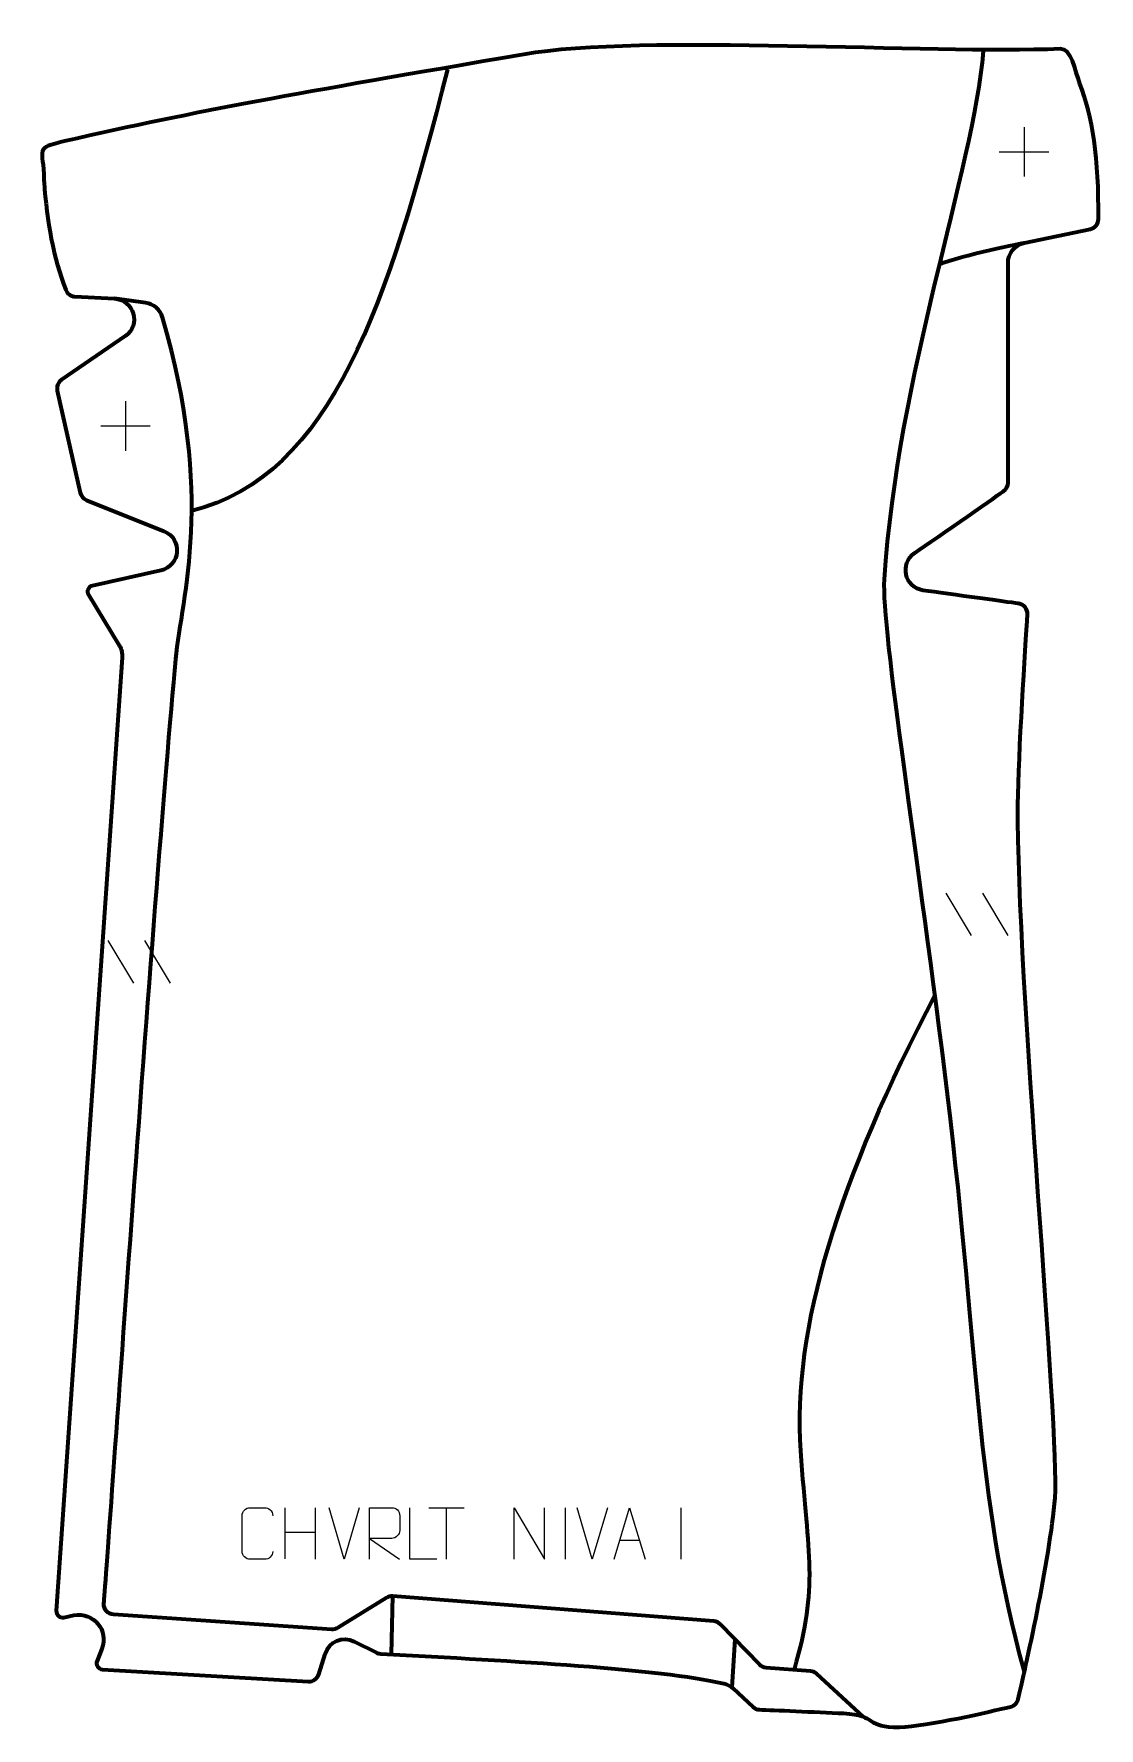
# Model space of a CAD drawing. Header units: millimetres. Extents: x -260 to 256, y -424 to 396.
import ezdxf

# ---------------------------------------------------------------- set-up
doc = ezdxf.new("R2010")
doc.units = ezdxf.units.MM
doc.header["$MEASUREMENT"] = 0
for name, color, linetype in [('layer 1', 7, 'Continuous'), ('layer 2', 7, 'Continuous'), ('layer 3', 7, 'Continuous')]:
    doc.layers.add(name, color=color, linetype=linetype)

msp = doc.modelspace()

# ---------------------------------------------------------------- linework, layer by layer
at = {"layer": 'layer 1', "color": 250, "lineweight": 9}
for points in [[(219.3696, 350.8224), (219.3696, 350.8224), (219.3696, 326.8445), (219.3696, 326.8445)], [(207.3807, 338.8334), (207.3807, 338.8334), (231.3586, 338.8334), (231.3586, 338.8334)], [(-215.253, 218.1779), (-215.253, 218.1779), (-215.253, 194.2), (-215.253, 194.2)], [(-227.2419, 206.1889), (-227.2419, 206.1889), (-203.264, 206.1889), (-203.264, 206.1889)], [(181.4375, -19.9001), (181.4375, -19.9001), (193.8018, -40.4444), (193.8018, -40.4444)], [(199.1674, -19.9001), (199.1674, -19.9001), (211.5317, -40.4444), (211.5317, -40.4444)], [(-223.8105, -42.8723), (-223.8105, -42.8723), (-211.4462, -63.4166), (-211.4462, -63.4166)], [(-206.0806, -42.8723), (-206.0806, -42.8723), (-193.7163, -63.4166), (-193.7163, -63.4166)], [(-138.1475, -317.3364), (-138.1475, -317.3364), (-138.1475, -342.1139), (-138.1475, -342.1139)], [(-123.5042, -317.3364), (-123.5042, -317.3364), (-123.5042, -342.2899), (-123.5042, -342.2899)], [(-109.482, -342.29), (-109.482, -342.29), (-116.8038, -317.3364), (-116.8038, -317.3364)], [(-102.1601, -317.3364), (-102.1601, -317.3364), (-109.4819, -342.29), (-109.4819, -342.29)], [(-68.461, -317.3563), (-68.461, -317.3563), (-51.4738, -317.3563), (-51.4738, -317.3563)], [(-59.9672, -342.2863), (-59.9672, -342.2863), (-59.9672, -317.3328), (-59.9672, -317.3328)], [(-2.64, -317.3225), (-2.64, -317.3225), (-2.64, -342.2966), (-2.64, -342.2966)], [(10.518, -342.29), (10.518, -342.29), (3.1962, -317.3364), (3.1962, -317.3364)], [(17.8399, -317.3364), (17.8399, -317.3364), (10.5181, -342.29), (10.5181, -342.29)], [(53.36, -317.3225), (53.36, -317.3225), (53.36, -342.2966), (53.36, -342.2966)], [(-138.1475, -329.2187), (-138.1475, -329.2187), (-123.5042, -329.2183), (-123.5042, -329.2183)], [(23.8811, -333.0333), (23.8811, -333.0333), (33.3768, -333.0333), (33.3768, -333.0333)]]:
    msp.add_open_spline(points, degree=3, dxfattribs=at)
for points, knots in [([(-144.0032, -338.472), (-144.143, -340.7954), (-145.8202, -342.275), (-147.9679, -342.2858), (-147.9679, -342.2858), (-150.2998, -342.2854), (-152.6317, -342.2854), (-154.9632, -342.2858), (-154.9632, -342.2858), (-156.8882, -342.3912), (-158.8603, -340.5067), (-158.8491, -338.4894), (-158.8491, -338.4894), (-158.8487, -332.7193), (-158.8487, -326.9496), (-158.8491, -321.1803), (-158.8491, -321.1803), (-158.8449, -319.0422), (-157.0982, -317.323), (-154.9458, -317.3365), (-154.9458, -317.3365), (-152.6201, -317.3365), (-150.294, -317.3365), (-147.9679, -317.3365), (-147.9679, -317.3365), (-146.0213, -317.301), (-144.0299, -318.7925), (-144.0032, -321.2301)], [0, 0, 0, 0, 0.125, 0.125, 0.125, 0.125, 0.25, 0.25, 0.25, 0.25, 0.375, 0.375, 0.375, 0.375, 0.5, 0.5, 0.5, 0.5, 0.625, 0.625, 0.625, 0.625, 0.75, 0.75, 0.75, 0.75, 1, 1, 1, 1]), ([(-97.2995, -342.2863), (-97.2995, -342.2863), (-97.2995, -317.3328), (-97.2995, -317.3328), (-97.2995, -317.3328), (-93.7047, -317.3328), (-90.1092, -317.3328), (-86.514, -317.3328), (-86.514, -317.3328), (-84.1887, -317.3705), (-82.6314, -318.8605), (-82.6355, -321.2269), (-82.6355, -321.2269), (-82.6359, -323.2624), (-82.6359, -326.3218), (-82.6355, -328.3578), (-82.6355, -328.3578), (-82.642, -330.2333), (-84.4543, -332.1751), (-86.4638, -332.1942), (-86.4638, -332.1942), (-86.4638, -332.1942), (-97.2995, -332.1942), (-97.2995, -332.1942), (-97.2995, -332.1942), (-97.2995, -332.1942), (-82.6448, -342.2863), (-82.6448, -342.2863)], [0, 0, 0, 0, 0.125, 0.125, 0.125, 0.125, 0.25, 0.25, 0.25, 0.25, 0.375, 0.375, 0.375, 0.375, 0.5, 0.5, 0.5, 0.5, 0.625, 0.625, 0.625, 0.625, 0.75, 0.75, 0.75, 0.75, 1, 1, 1, 1]), ([(-64.7119, -342.2901), (-64.7119, -342.2901), (-77.661, -342.2901), (-77.661, -342.2901), (-77.661, -342.2901), (-77.661, -342.2901), (-77.661, -317.3365), (-77.661, -317.3365)], [0, 0, 0, 0, 0.33333333, 0.33333333, 0.33333333, 0.33333333, 1, 1, 1, 1]), ([(-27.2948, -342.2863), (-27.2948, -342.2863), (-27.2948, -317.3328), (-27.2948, -317.3328), (-27.2948, -317.3328), (-27.2948, -317.3328), (-12.64, -342.2863), (-12.64, -342.2863), (-12.64, -342.2863), (-12.64, -342.2863), (-12.64, -317.3328), (-12.64, -317.3328)], [0, 0, 0, 0, 0.25, 0.25, 0.25, 0.25, 0.5, 0.5, 0.5, 0.5, 1, 1, 1, 1]), ([(21.1585, -342.2827), (21.1585, -342.2827), (28.5295, -317.3292), (28.5295, -317.3292), (28.5295, -317.3292), (28.5295, -317.3292), (36.0994, -342.2827), (36.0994, -342.2827)], [0, 0, 0, 0, 0.33333333, 0.33333333, 0.33333333, 0.33333333, 1, 1, 1, 1])]:
    msp.add_open_spline(points, degree=3, knots=knots, dxfattribs=at)
at = {"layer": 'layer 2', "color": 12, "lineweight": 200}
msp.add_open_spline([(-126.8518, -401.4103), (-126.8518, -401.4103), (-226.4025, -395.557), (-226.4025, -395.557), (-226.4025, -395.557), (-228.4465, -395.4367), (-229.7722, -393.3504), (-229.0116, -391.4503), (-229.0116, -391.4503), (-229.0116, -391.4503), (-226.6833, -385.6319), (-226.6833, -385.6319), (-226.6833, -385.6319), (-223.1477, -376.7973), (-230.8189, -367.563), (-240.1573, -369.4119), (-240.1573, -369.4119), (-240.1573, -369.4119), (-245.1247, -370.3958), (-245.1247, -370.3958), (-245.1247, -370.3958), (-247.0629, -370.7796), (-248.8367, -369.2179), (-248.7005, -367.2476), (-248.7005, -367.2476), (-248.7005, -367.2476), (-216.8295, 94.028), (-216.8295, 94.028), (-216.8295, 94.028), (-216.687, 96.0896), (-217.1876, 98.1453), (-218.2625, 99.9109), (-218.2625, 99.9109), (-218.2625, 99.9109), (-233.1557, 124.3831), (-233.1557, 124.3831), (-233.1557, 124.3831), (-234.2238, 126.1385), (-233.2495, 128.4231), (-231.2429, 128.8687), (-231.2429, 128.8687), (-231.2429, 128.8687), (-198.212, 136.2005), (-198.212, 136.2005), (-198.212, 136.2005), (-188.6186, 138.3298), (-187.5309, 151.5653), (-196.6481, 155.2306), (-196.6481, 155.2306), (-196.6481, 155.2306), (-234.1036, 170.2897), (-234.1036, 170.2897), (-234.1036, 170.2897), (-235.629, 170.9029), (-236.7554, 172.2265), (-237.1163, 173.8298), (-237.1163, 173.8298), (-237.1163, 173.8298), (-248.2288, 223.2272), (-248.2288, 223.2272), (-248.2288, 223.2272), (-248.6769, 225.219), (-247.8676, 227.2831), (-246.1848, 228.4406), (-246.1848, 228.4406), (-246.1848, 228.4406), (-215.4731, 249.5624), (-215.4731, 249.5624), (-215.4731, 249.5624), (-207.6026, 254.9755), (-211.0813, 267.2821), (-220.6222, 267.7781), (-220.6222, 267.7781), (-220.6222, 267.7781), (-239.729, 268.7718), (-239.729, 268.7718), (-239.729, 268.7718), (-241.7028, 268.8745), (-243.4222, 270.1333), (-244.1391, 271.9741), (-244.1391, 271.9741), (-250.1078, 287.302), (-253.3297, 304.9883), (-254.6213, 324.332), (-254.6213, 324.332), (-254.6433, 324.6616), (-254.7387, 325.0028), (-254.7423, 325.3666), (-254.7423, 325.3666), (-254.8924, 340.6104), (-259.5426, 340.5222), (-244.7527, 343.9128), (-244.7527, 343.9128), (-178.5591, 359.0895), (-135.3525, 366.5117), (-22.6422, 385.9756), (-22.6422, 385.9756), (34.8133, 395.8976), (173.8267, 385.9959), (236.7828, 388.6182), (236.7828, 388.6182), (242.5906, 388.8601), (243.6906, 378.5385), (246.3773, 371.7186), (246.3773, 371.7186), (252.3347, 356.5966), (255.6323, 335.3758), (255.3022, 306.3022), (255.3022, 306.3022), (255.2754, 303.9456), (253.6138, 301.9228), (251.3034, 301.4504), (251.3034, 301.4504), (251.3034, 301.4504), (219.5721, 294.7589), (219.5721, 294.7589), (219.5721, 294.7589), (214.9176, 293.8071), (211.5761, 289.7145), (211.5761, 284.9661), (211.5761, 284.9661), (211.5761, 284.9661), (211.5761, 178.7042), (211.5761, 178.7042), (211.5761, 178.7042), (211.5761, 177.039), (210.746, 175.4837), (209.3631, 174.5552), (209.3631, 174.5552), (209.3631, 174.5552), (177.2624, 152.1224), (166.4826, 144.7603), (166.4826, 144.7603), (158.9459, 139.6132), (161.5381, 127.8802), (170.572, 126.5781), (170.572, 126.5781), (182.099, 124.9165), (216.7178, 120.2013), (216.7178, 120.2013), (216.7178, 120.2013), (219.2631, 119.8192), (221.1028, 117.5713), (220.9688, 115.0021), (220.9688, 115.0021), (220.1581, 99.4453), (216.5506, 46.8179), (216.3841, 23.1246), (216.3841, 23.1246), (215.7861, -61.6998), (236.8519, -280.4397), (234.3133, -312.59), (234.3133, -312.59), (231.9264, -342.8125), (219.5884, -396.7448), (216.4917, -409.9613), (216.4917, -409.9613), (216.0616, -411.7968), (214.6354, -413.2308), (212.8009, -413.67), (212.8009, -413.67), (203.1736, -415.9765), (172.7726, -423.0253), (159.0231, -423.4684), (159.0231, -423.4684), (142.5675, -423.999), (148.5297, -417.6321), (132.0737, -416.8366), (132.0737, -416.8366), (118.1573, -416.1631), (97.8889, -415.3006), (91.3475, -415.0501), (91.3475, -415.0501), (90.144, -415.0042), (88.9999, -414.5259), (88.1215, -413.7025), (88.1215, -413.7025), (88.1215, -413.7025), (78.6706, -404.8463), (78.6706, -404.8463), (78.6706, -404.8463), (77.3842, -403.6413), (75.8053, -402.7949), (74.0873, -402.4002), (74.0873, -402.4002), (42.0169, -395.0278), (-26.4671, -391.6754), (-91.8273, -387.9783), (-91.8273, -387.9783), (-92.5074, -387.9395), (-93.1714, -387.7627), (-93.7803, -387.4583), (-93.7803, -387.4583), (-93.7803, -387.4583), (-104.6525, -382.0251), (-104.6525, -382.0251), (-104.6525, -382.0251), (-110.1594, -379.2728), (-116.823, -382.1013), (-118.6659, -387.973), (-118.6659, -387.973), (-118.6659, -387.973), (-121.7872, -397.9174), (-121.7872, -397.9174), (-121.7872, -397.9174), (-122.4741, -400.105), (-124.5619, -401.545), (-126.8518, -401.4103)], degree=3, knots=[0, 0, 0, 0, 0.01886792, 0.01886792, 0.01886792, 0.01886792, 0.03773585, 0.03773585, 0.03773585, 0.03773585, 0.05660377, 0.05660377, 0.05660377, 0.05660377, 0.0754717, 0.0754717, 0.0754717, 0.0754717, 0.09433962, 0.09433962, 0.09433962, 0.09433962, 0.11320755, 0.11320755, 0.11320755, 0.11320755, 0.13207547, 0.13207547, 0.13207547, 0.13207547, 0.1509434, 0.1509434, 0.1509434, 0.1509434, 0.16981132, 0.16981132, 0.16981132, 0.16981132, 0.18867925, 0.18867925, 0.18867925, 0.18867925, 0.20754717, 0.20754717, 0.20754717, 0.20754717, 0.22641509, 0.22641509, 0.22641509, 0.22641509, 0.24528302, 0.24528302, 0.24528302, 0.24528302, 0.26415094, 0.26415094, 0.26415094, 0.26415094, 0.28301887, 0.28301887, 0.28301887, 0.28301887, 0.30188679, 0.30188679, 0.30188679, 0.30188679, 0.32075472, 0.32075472, 0.32075472, 0.32075472, 0.33962264, 0.33962264, 0.33962264, 0.33962264, 0.35849057, 0.35849057, 0.35849057, 0.35849057, 0.37735849, 0.37735849, 0.37735849, 0.37735849, 0.39622642, 0.39622642, 0.39622642, 0.39622642, 0.41509434, 0.41509434, 0.41509434, 0.41509434, 0.43396226, 0.43396226, 0.43396226, 0.43396226, 0.45283019, 0.45283019, 0.45283019, 0.45283019, 0.47169811, 0.47169811, 0.47169811, 0.47169811, 0.49056604, 0.49056604, 0.49056604, 0.49056604, 0.50943396, 0.50943396, 0.50943396, 0.50943396, 0.52830189, 0.52830189, 0.52830189, 0.52830189, 0.54716981, 0.54716981, 0.54716981, 0.54716981, 0.56603774, 0.56603774, 0.56603774, 0.56603774, 0.58490566, 0.58490566, 0.58490566, 0.58490566, 0.60377358, 0.60377358, 0.60377358, 0.60377358, 0.62264151, 0.62264151, 0.62264151, 0.62264151, 0.64150943, 0.64150943, 0.64150943, 0.64150943, 0.66037736, 0.66037736, 0.66037736, 0.66037736, 0.67924528, 0.67924528, 0.67924528, 0.67924528, 0.69811321, 0.69811321, 0.69811321, 0.69811321, 0.71698113, 0.71698113, 0.71698113, 0.71698113, 0.73584906, 0.73584906, 0.73584906, 0.73584906, 0.75471698, 0.75471698, 0.75471698, 0.75471698, 0.77358491, 0.77358491, 0.77358491, 0.77358491, 0.79245283, 0.79245283, 0.79245283, 0.79245283, 0.81132075, 0.81132075, 0.81132075, 0.81132075, 0.83018868, 0.83018868, 0.83018868, 0.83018868, 0.8490566, 0.8490566, 0.8490566, 0.8490566, 0.86792453, 0.86792453, 0.86792453, 0.86792453, 0.88679245, 0.88679245, 0.88679245, 0.88679245, 0.90566038, 0.90566038, 0.90566038, 0.90566038, 0.9245283, 0.9245283, 0.9245283, 0.9245283, 0.94339623, 0.94339623, 0.94339623, 0.94339623, 0.96226415, 0.96226415, 0.96226415, 0.96226415, 1, 1, 1, 1], dxfattribs=at)
at = {"layer": 'layer 3', "color": 142, "lineweight": 200}
for points, knots in [([(219.4973, -396.8007), (195.466, -309.0056), (197.89, -245.3953), (182.3177, -117.2544), (182.3177, -117.2544), (168.4176, -2.8705), (150.3169, 107.9858), (151.8381, 131.8438), (151.8381, 131.8438), (158.1151, 230.3125), (194.7176, 329.541), (199.7635, 387.626)], [0, 0, 0, 0, 0.25, 0.25, 0.25, 0.25, 0.5, 0.5, 0.5, 0.5, 1, 1, 1, 1]), ([(141.6364, -418.5527), (141.6364, -418.5527), (119.0523, -397.7007), (119.0523, -397.7007), (119.0523, -397.7007), (118.2236, -396.9352), (117.1596, -396.4723), (116.0343, -396.388), (116.0343, -396.388), (116.0343, -396.388), (94.5663, -394.7769), (94.5663, -394.7769), (94.5663, -394.7769), (93.3454, -394.6855), (92.2006, -394.149), (91.349, -393.2702), (91.349, -393.2702), (91.349, -393.2702), (72.4725, -373.7877), (72.4725, -373.7877), (72.4725, -373.7877), (71.624, -372.9124), (70.485, -372.3766), (69.2686, -372.2824), (69.2686, -372.2824), (69.2686, -372.2824), (-85.9846, -360.2061), (-85.9846, -360.2061), (-85.9846, -360.2061), (-87.0412, -360.1239), (-88.0971, -360.3797), (-88.9991, -360.9363), (-88.9991, -360.9363), (-88.9991, -360.9363), (-112.5513, -375.4701), (-112.5513, -375.4701), (-112.5513, -375.4701), (-113.4382, -376.0176), (-114.4743, -376.2741), (-115.5146, -376.2039), (-115.5146, -376.2039), (-115.5146, -376.2039), (-221.0558, -369.0837), (-221.0558, -369.0837), (-221.0558, -369.0837), (-223.8237, -368.8971), (-225.9104, -366.494), (-225.7055, -363.7286), (-225.7055, -363.7286), (-225.366, -364.0034), (-201.6524, -21.0128), (-190.8891, 93.306), (-190.8891, 93.306), (-187.9759, 124.2467), (-171.9524, 171.326), (-197.28, 258.6586), (-197.28, 258.6586), (-198.3807, 262.4548), (-201.6319, 265.2368), (-205.5516, 265.7614), (-205.5516, 265.7614), (-205.5516, 265.7614), (-220.6223, 267.7782), (-220.6223, 267.7782)], [0, 0, 0, 0, 0.05882353, 0.05882353, 0.05882353, 0.05882353, 0.11764706, 0.11764706, 0.11764706, 0.11764706, 0.17647059, 0.17647059, 0.17647059, 0.17647059, 0.23529412, 0.23529412, 0.23529412, 0.23529412, 0.29411765, 0.29411765, 0.29411765, 0.29411765, 0.35294118, 0.35294118, 0.35294118, 0.35294118, 0.41176471, 0.41176471, 0.41176471, 0.41176471, 0.47058824, 0.47058824, 0.47058824, 0.47058824, 0.52941176, 0.52941176, 0.52941176, 0.52941176, 0.58823529, 0.58823529, 0.58823529, 0.58823529, 0.64705882, 0.64705882, 0.64705882, 0.64705882, 0.70588235, 0.70588235, 0.70588235, 0.70588235, 0.76470588, 0.76470588, 0.76470588, 0.76470588, 0.82352941, 0.82352941, 0.82352941, 0.82352941, 0.88235294, 0.88235294, 0.88235294, 0.88235294, 1, 1, 1, 1]), ([(176.2452, -69.2437), (129.725, -157.8745), (107.0097, -230.8247), (111.1979, -289.8903), (111.1979, -289.8903), (114.8943, -342.017), (119.9577, -354.1487), (108.1076, -395.793)], [0, 0, 0, 0, 0.33333333, 0.33333333, 0.33333333, 0.33333333, 1, 1, 1, 1])]:
    msp.add_open_spline(points, degree=3, knots=knots, dxfattribs=at)
for points in [[(-59.5788, 378.7268), (-88.0117, 265.7479), (-115.5438, 181.8201), (-183.2219, 165.0927)], [(219.5721, 294.7589), (219.5721, 294.7589), (188.0389, 288.2974), (178.3592, 284.3547)], [(-86.5622, -388.2752), (-86.5622, -388.2752), (-85.9844, -360.2064), (-85.9844, -360.2064)], [(79.3835, -380.9209), (79.3835, -380.9209), (78.0268, -404.296), (78.0268, -404.296)]]:
    msp.add_open_spline(points, degree=3, dxfattribs=at)

doc.saveas('drawing.dxf')
